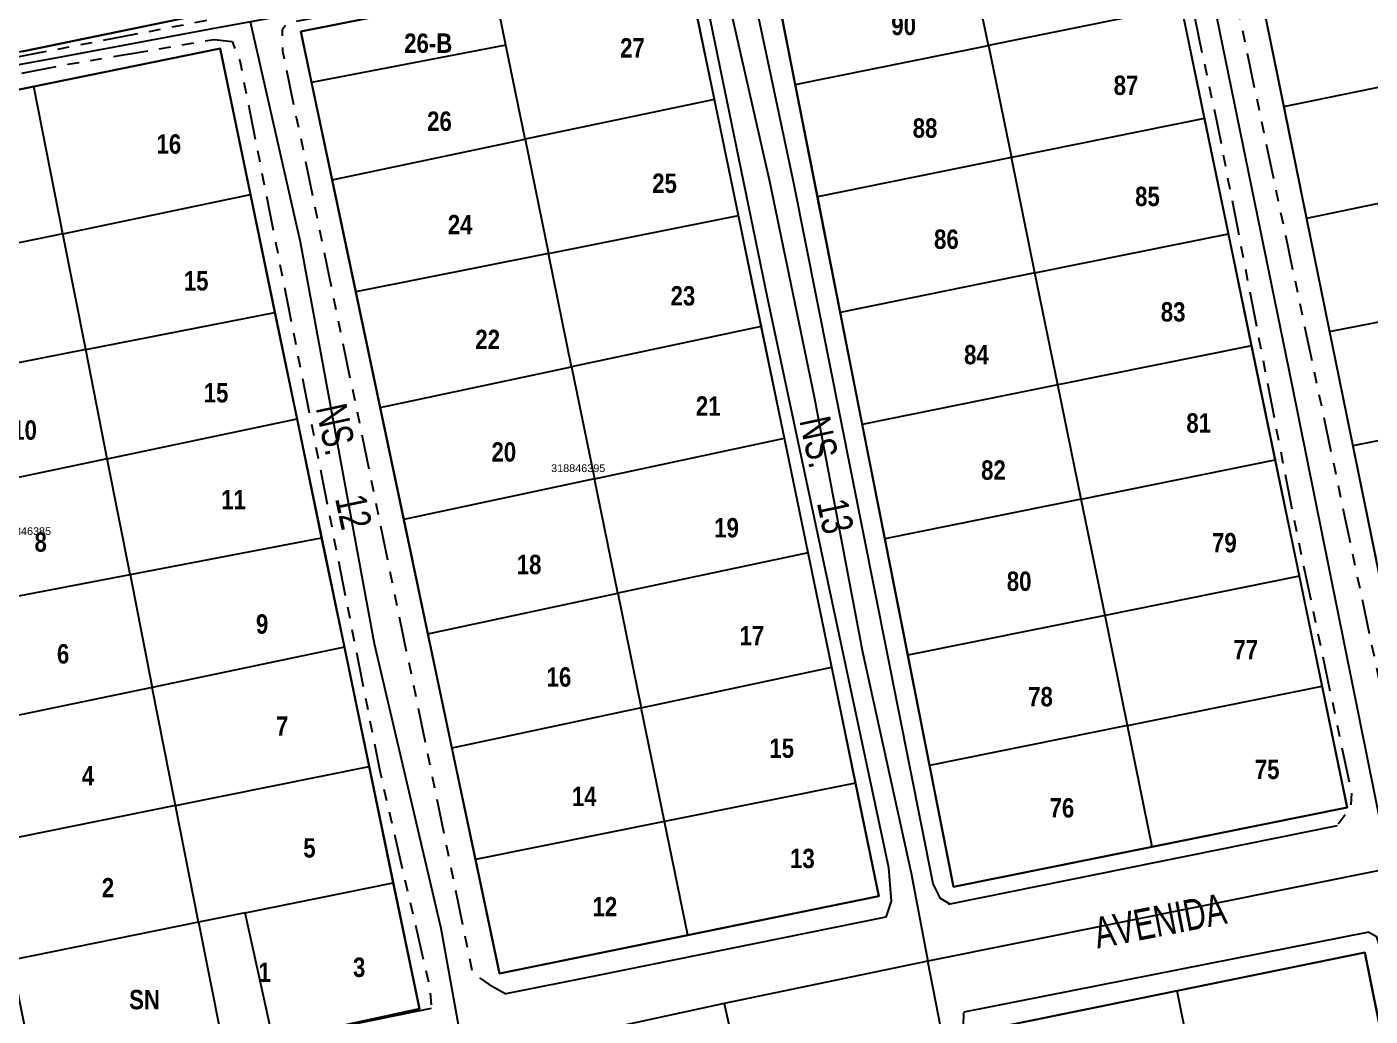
# Model space of a CAD drawing. Extents: x 205316 to 208372, y 4848714 to 4853250.
# Drawn here: x 206310.3 to 206483.6, y 4852808.3 to 4852935.9 of the extents above; entities that cross this region are included whole.
import ezdxf
from ezdxf.enums import TextEntityAlignment as Align

# ---------------------------------------------------------------- set-up
doc = ezdxf.new("R2010")
doc.units = 0
doc.header["$LTSCALE"] = 1.5
doc.header["$MEASUREMENT"] = 0
doc.linetypes.add('TRACO_25', pattern=[8, 3, -1, 1, -1, 1, -1])
for name, color, linetype in [('CD-MALHA-LOTES', 40, 'CONTINUOUS'), ('CD_TXT_QUADRA', 7, 'CONTINUOUS'), ('RU-QUADRAS', 6, 'CONTINUOUS'), ('SV-EIXO-RUA-N-PAV', 6, 'CONTINUOUS'), ('SV-EIXO-RUA-PAV', 20, 'CONTINUOUS'), ('SV-RUA-NAO-PAV-S-GUIA-C-GUIA', 7, 'CONTINUOUS'), ('SV-RUA-PAVIM-S-GUIA-C-GUIA', 7, 'CONTINUOUS'), ('SV-TXT-RUA-N-PAV-S-GUIA-C-GUIA', 7, 'CONTINUOUS'), ('SV-TXT-RUA-PAV-S-GUIA-C-GUIA', 7, 'CONTINUOUS'), ('Th_NmrPort', 7, 'CONTINUOUS')]:
    doc.layers.add(name, color=color, linetype=linetype)
doc.styles.add('ARIAL', font='arial.ttf')
doc.styles.add('ROMANS', font='arial.ttf', dxfattribs={"height": 0.2})
doc.styles.get("Standard").update_dxf_attribs({"font": 'swisscbo.ttf'})

msp = doc.modelspace()

# ---------------------------------------------------------------- linework, layer by layer
at = {"layer": 'CD-MALHA-LOTES', "linetype": 'Continuous'}
for p, q in [((206434.34, 4852933.54), (206431.39, 4852947.98)), ((206399, 4852926.58), (206395.15, 4852945.2)), ((206406.5, 4852943.32), (206409.42, 4852928.5)), ((206370.73, 4852940.34), (206345.66, 4852935.35)), ((206372.11, 4852933.59), (206370.73, 4852940.34)), ((206469.45, 4852940.34), (206472.44, 4852925.66)), ((206459.23, 4852938.57), (206434.34, 4852933.54)), ((206462.22, 4852924.13), (206459.23, 4852938.57)), ((206309.76, 4852932.78), (206334.58, 4852937.87)), ((206345.66, 4852935.35), (206347.05, 4852928.75)), ((206372.11, 4852933.59), (206347.05, 4852928.75)), ((206374.59, 4852921.45), (206372.11, 4852933.59)), ((206409.42, 4852928.5), (206434.34, 4852933.54)), ((206434.34, 4852933.54), (206437.3, 4852919.09)), ((206335.27, 4852933.16), (206311.23, 4852928.25)), ((206339.18, 4852914.3), (206335.27, 4852933.16)), ((206472.44, 4852925.66), (206497.21, 4852930.77)), ((206311.23, 4852928.25), (206286.56, 4852923.21)), ((206314.97, 4852909.26), (206311.23, 4852928.25)), ((206347.05, 4852928.75), (206349.7, 4852916.21)), ((206409.42, 4852928.5), (206412.28, 4852914.03)), ((206399, 4852926.58), (206374.59, 4852921.45)), ((206402.09, 4852911.59), (206399, 4852926.58)), ((206472.44, 4852925.66), (206475.37, 4852911.24)), ((206462.22, 4852924.13), (206437.3, 4852919.09)), ((206465.3, 4852909.24), (206462.22, 4852924.13)), ((206349.7, 4852916.21), (206374.59, 4852921.45)), ((206374.59, 4852921.45), (206377.6, 4852906.72)), ((206437.3, 4852919.09), (206412.28, 4852914.03)), ((206440.34, 4852904.2), (206437.3, 4852919.09)), ((206349.7, 4852916.21), (206352.74, 4852901.77)), ((206500.16, 4852916.35), (206475.37, 4852911.24)), ((206314.97, 4852909.26), (206339.18, 4852914.3)), ((206342.33, 4852899.09), (206339.18, 4852914.3)), ((206412.28, 4852914.03), (206415.22, 4852899.11)), ((206377.6, 4852906.72), (206402.09, 4852911.59)), ((206405.04, 4852897.31), (206402.09, 4852911.59)), ((206475.37, 4852911.24), (206478.35, 4852896.63)), ((206314.97, 4852909.26), (206290.42, 4852904.14)), ((206317.92, 4852894.31), (206314.97, 4852909.26)), ((206440.34, 4852904.2), (206465.3, 4852909.24)), ((206468.29, 4852894.81), (206465.3, 4852909.24)), ((206377.6, 4852906.72), (206352.74, 4852901.77)), ((206380.59, 4852892.1), (206377.6, 4852906.72)), ((206440.34, 4852904.2), (206415.22, 4852899.11)), ((206443.3, 4852889.75), (206440.34, 4852904.2)), ((206352.74, 4852901.77), (206355.89, 4852886.83)), ((206478.35, 4852896.63), (206503.18, 4852901.53)), ((206317.92, 4852894.31), (206342.33, 4852899.09)), ((206345.18, 4852885.36), (206342.33, 4852899.09)), ((206415.22, 4852899.11), (206418.07, 4852884.65)), ((206405.04, 4852897.31), (206380.59, 4852892.1)), ((206408.03, 4852882.87), (206405.04, 4852897.31)), ((206478.35, 4852896.63), (206481.35, 4852881.9)), ((206317.92, 4852894.31), (206293.38, 4852889.5)), ((206320.7, 4852880.21), (206317.92, 4852894.31)), ((206468.29, 4852894.81), (206443.3, 4852889.75)), ((206471.34, 4852880.07), (206468.29, 4852894.81)), ((206355.89, 4852886.83), (206380.59, 4852892.1)), ((206380.59, 4852892.1), (206383.54, 4852877.65)), ((206443.3, 4852889.75), (206418.07, 4852884.65)), ((206446.31, 4852875.01), (206443.3, 4852889.75)), ((206355.89, 4852886.83), (206358.93, 4852872.4)), ((206506.19, 4852886.8), (206481.35, 4852881.9)), ((206320.7, 4852880.21), (206345.18, 4852885.36)), ((206348.35, 4852870.03), (206345.18, 4852885.36)), ((206418.07, 4852884.65), (206420.98, 4852869.89)), ((206383.54, 4852877.65), (206408.03, 4852882.87)), ((206411.08, 4852868.11), (206408.03, 4852882.87)), ((206481.35, 4852881.9), (206484.35, 4852867.19)), ((206320.7, 4852880.21), (206296.29, 4852875.08)), ((206323.64, 4852865.3), (206320.7, 4852880.21)), ((206446.31, 4852875.01), (206471.34, 4852880.07)), ((206474.45, 4852865.09), (206471.34, 4852880.07)), ((206383.54, 4852877.65), (206358.93, 4852872.4)), ((206386.55, 4852862.88), (206383.54, 4852877.65)), ((206446.31, 4852875.01), (206420.98, 4852869.89)), ((206449.38, 4852860.02), (206446.31, 4852875.01)), ((206358.93, 4852872.4), (206362.04, 4852857.66)), ((206323.64, 4852865.3), (206348.35, 4852870.03)), ((206351.28, 4852855.91), (206348.35, 4852870.03)), ((206420.98, 4852869.89), (206423.94, 4852854.88)), ((206411.08, 4852868.11), (206386.55, 4852862.88)), ((206414.13, 4852853.34), (206411.08, 4852868.11)), ((206299.21, 4852860.62), (206323.64, 4852865.3)), ((206323.64, 4852865.3), (206326.51, 4852850.74)), ((206474.45, 4852865.09), (206449.38, 4852860.02)), ((206477.38, 4852850.91), (206474.45, 4852865.09)), ((206362.04, 4852857.66), (206386.55, 4852862.88)), ((206386.55, 4852862.88), (206389.57, 4852848.1)), ((206449.38, 4852860.02), (206423.94, 4852854.88)), ((206452.28, 4852845.83), (206449.38, 4852860.02)), ((206362.04, 4852857.66), (206365.15, 4852842.9)), ((206351.28, 4852855.91), (206326.51, 4852850.74)), ((206354.46, 4852840.55), (206351.28, 4852855.91)), ((206423.94, 4852854.88), (206426.74, 4852840.67)), ((206389.57, 4852848.1), (206414.13, 4852853.34)), ((206417.22, 4852838.38), (206414.13, 4852853.34)), ((206326.51, 4852850.74), (206302.24, 4852845.68)), ((206329.51, 4852835.5), (206326.51, 4852850.74)), ((206452.28, 4852845.83), (206477.38, 4852850.91)), ((206480.63, 4852835.24), (206477.38, 4852850.91)), ((206389.57, 4852848.1), (206365.15, 4852842.9)), ((206392.57, 4852833.43), (206389.57, 4852848.1)), ((206452.28, 4852845.83), (206426.74, 4852840.67)), ((206455.48, 4852830.18), (206452.28, 4852845.83)), ((206365.15, 4852842.9), (206368.18, 4852828.52)), ((206329.51, 4852835.5), (206354.46, 4852840.55)), ((206357.58, 4852825.52), (206354.46, 4852840.55)), ((206426.74, 4852840.67), (206429.83, 4852825.02)), ((206417.22, 4852838.38), (206392.57, 4852833.43)), ((206420.23, 4852823.8), (206417.22, 4852838.38)), ((206329.51, 4852835.5), (206305.29, 4852830.59)), ((206332.48, 4852820.44), (206329.51, 4852835.5)), ((206455.48, 4852830.18), (206480.63, 4852835.24)), ((206392.57, 4852833.43), (206368.18, 4852828.52)), ((206395.56, 4852818.78), (206392.57, 4852833.43)), ((206429.83, 4852825.02), (206455.48, 4852830.18)), ((206368.18, 4852828.52), (206371.27, 4852813.84)), ((206338.5, 4852821.66), (206357.58, 4852825.52)), ((206360.95, 4852809.26), (206357.58, 4852825.52)), ((206395.56, 4852818.78), (206420.23, 4852823.8)), ((206338.5, 4852821.66), (206332.48, 4852820.44)), ((206341.68, 4852807.19), (206338.5, 4852821.66)), ((206332.48, 4852820.44), (206308.33, 4852815.55)), ((206332.48, 4852820.44), (206335.33, 4852805.95)), ((206371.27, 4852813.84), (206395.56, 4852818.78)), ((206482.88, 4852816.53), (206458.68, 4852811.58)), ((206485.81, 4852802.02), (206482.88, 4852816.53)), ((206458.68, 4852811.58), (206432.72, 4852806.28)), ((206461.68, 4852796.85), (206458.68, 4852811.58)), ((206342.13, 4852805.19), (206360.95, 4852809.26))]:
    msp.add_line(p, q, dxfattribs=at)
at = {"layer": 'RU-QUADRAS', "linetype": 'Continuous'}
for points in [[(206436.89, 4853085.62), (206502.04, 4853089.01), (206503.03, 4853084.12), (206493.29, 4853083.38), (206539.54, 4852847.86), (206490.27, 4852838.1), (206442.94, 4853070.49), (206441.65, 4853070.42), (206439.78, 4853080.8), (206437.75, 4853080.37)], [(206379.03, 4853082.62), (206436.89, 4853085.62), (206437.75, 4853080.37), (206430.19, 4853078.76), (206480.63, 4852835.24), (206429.83, 4852825.02)], [(206257.21, 4853069.17), (206306.59, 4853077.18), (206334.58, 4852937.87), (206285.16, 4852927.74)], [(206345.66, 4852935.35), (206395.15, 4852945.2), (206420.23, 4852823.8), (206371.27, 4852813.84)], [(206286.56, 4852923.21), (206335.27, 4852933.16), (206360.95, 4852809.26), (206342.13, 4852805.19), (206341.69, 4852807.19), (206311.22, 4852801.24)], [(206432.72, 4852806.28), (206482.88, 4852816.53), (206518.58, 4852639.85), (206469.7, 4852629.95)]]:
    msp.add_lwpolyline(points, close=True, dxfattribs=at)
at = {"layer": 'SV-EIXO-RUA-N-PAV', "flags": 128}
for points in [[(206434.47, 4853076.55), (206446.53, 4853020.27), (206463.82, 4852937.06), (206473.47, 4852889.82), (206486.07, 4852827.37), (206488.39, 4852814.13), (206499.47, 4852761.48), (206506.4, 4852726.15), (206514.99, 4852682.64), (206524.36, 4852636.11), (206533, 4852597.15), (206533.61, 4852594.1), (206534.71, 4852588.62), (206537.64, 4852574.4), (206538.99, 4852567.51)], [(206398.94, 4852948.22), (206388.75, 4852946.45), (206369.49, 4852942.7), (206354.66, 4852939.63), (206343.75, 4852937.41), (206339.19, 4852936.58), (206334.21, 4852935.71), (206315.41, 4852932.17), (206298.42, 4852929.06), (206285.48, 4852926.35), (206279.03, 4852925.28)], [(206399.83, 4852943.7), (206406.09, 4852916.03), (206411.85, 4852888.23), (206418.11, 4852855.3), (206424.37, 4852826.76), (206426.54, 4852815.4)], [(206366.82, 4852802.68), (206363.77, 4852819.64), (206355.16, 4852856.36), (206345.63, 4852908.17), (206339.19, 4852936.58)], [(206476.97, 4852567.51), (206473.39, 4852582.06), (206472.12, 4852588.84), (206465.5, 4852620.55), (206464.94, 4852623.45), (206462.9, 4852633.63), (206462.27, 4852636.71), (206456.35, 4852665.25), (206449.35, 4852699.59), (206447.77, 4852707.06), (206447.19, 4852709.82), (206438.64, 4852754.94), (206437.5, 4852760.18), (206435.59, 4852768.88), (206426.54, 4852815.4)], [(206400.26, 4852809.94), (206404.8, 4852789.44), (206402.51, 4852787.47), (206379.24, 4852782.68)]]:
    msp.add_lwpolyline(points, dxfattribs=at)
at = {"layer": 'SV-EIXO-RUA-PAV', "flags": 128}
msp.add_lwpolyline([(206955.6, 4852922.42), (206905.09, 4852911.4), (206845.02, 4852899.84), (206818.08, 4852894.68), (206796.98, 4852890.24), (206746.7, 4852880.04), (206697.45, 4852869.88), (206666.25, 4852863.42), (206606.01, 4852851.19), (206545.66, 4852839.26), (206486.07, 4852827.37), (206426.54, 4852815.4), (206400.26, 4852809.94), (206366.82, 4852802.68), (206326.08, 4852793.88), (206316.76, 4852792.55), (206309.87, 4852792.68)], dxfattribs=at)
at = {"layer": 'SV-RUA-NAO-PAV-S-GUIA-C-GUIA', "linetype": 'TRACO_25'}
msp.add_line((206284.88, 4852927.35), (206333.54, 4852936.81), dxfattribs=at)
at = {"layer": 'SV-RUA-NAO-PAV-S-GUIA-C-GUIA', "linetype": 'TRACO_25', "flags": 128}
for points in [[(206489.54, 4852834.87), (206487.61, 4852836.7), (206486.98, 4852841.1), (206467.02, 4852935.97), (206456.09, 4852989.62), (206448.27, 4853027.99), (206437.55, 4853077.73), (206435.19, 4853077.34), (206432.87, 4853076.45), (206432.78, 4853073.87), (206449.68, 4852989.92), (206463.93, 4852923.02), (206473.62, 4852872.97), (206481.16, 4852837.11), (206481.08, 4852835.36), (206479.32, 4852832.89)], [(206396.61, 4852946.01), (206395.22, 4852946.21), (206391.83, 4852946.01), (206343.9, 4852936.38), (206343.26, 4852935.57), (206343.31, 4852932.86), (206364.31, 4852830.96), (206367.8, 4852813.85), (206369.95, 4852812.41), (206372.1, 4852811.21)], [(206309.34, 4852799.48), (206307.59, 4852801.19), (206304.61, 4852818.44), (206290.96, 4852880.77), (206282.02, 4852922.75), (206282.5, 4852924.17), (206287.58, 4852925.66), (206315.61, 4852931.11), (206334.5, 4852934.33), (206336.82, 4852934.07), (206337.78, 4852931.6), (206355.89, 4852839.74), (206362.33, 4852811.86), (206362.48, 4852809.3)], [(206483.42, 4852819.17), (206484.34, 4852818.65), (206484.97, 4852816.81), (206519.84, 4852644.61), (206520.61, 4852641.49), (206520.38, 4852639.47), (206518.83, 4852637.91), (206470.88, 4852627.68), (206469.33, 4852627.73), (206467.99, 4852628.3), (206466.95, 4852631), (206431.21, 4852804.89), (206431.12, 4852807.07), (206431.16, 4852808.81)]]:
    msp.add_lwpolyline(points, dxfattribs=at)
at = {"layer": 'SV-RUA-PAVIM-S-GUIA-C-GUIA', "flags": 128}
for points in [[(206429.34, 4852822.83), (206428.18, 4852823.5), (206427.21, 4852825.4), (206409.27, 4852915.55), (206394.75, 4852984.16), (206377.2, 4853068.62), (206375.18, 4853078.7)], [(206421.15, 4852821.09), (206421.86, 4852823.15), (206421.48, 4852827.44), (206405.88, 4852900.83), (206396.61, 4852946.01)], [(206479.32, 4852832.89), (206429.15, 4852822.72)], [(206421.11, 4852821.09), (206383.74, 4852813.51), (206372.1, 4852811.21)], [(206483.42, 4852819.17), (206431.16, 4852808.83)], [(206362.48, 4852809.3), (206324.51, 4852801.55), (206316.86, 4852799.83), (206313.77, 4852799.28), (206309.34, 4852799.48)]]:
    msp.add_lwpolyline(points, dxfattribs=at)

# ---------------------------------------------------------------- texts
at = {"layer": 'CD_TXT_QUADRA', "color": 7, "linetype": 'Continuous', "style": 'ROMANS'}
for s, p in [('318846395', (206381.44, 4852879.01)), ('318846385', (206309.96, 4852870.89))]:
    msp.add_text(s, height=1, dxfattribs=at).set_placement(p, align=Align.MIDDLE)
at = {"layer": 'SV-TXT-RUA-N-PAV-S-GUIA-C-GUIA', "style": 'ARIAL', "width": 0.7}
for s, p in [('ALAMEDA                                                                                                                      NS.     12', (206317.03, 4853030.5)), ('ALAMEDA                                                                                                                  NS.    13', (206380.3, 4853024.62))]:
    msp.add_text(s, height=4, rotation=282, dxfattribs=at).set_placement(p)
at = {"layer": 'SV-TXT-RUA-PAV-S-GUIA-C-GUIA', "style": 'ARIAL', "width": 0.7}
msp.add_text('     AVENIDA ', height=4, rotation=11, dxfattribs=at).set_placement((206443.07, 4852815.99))
at = {"layer": 'Th_NmrPort', "color": 1}
for s, p in [('90', (206421.82, 4852936.13)), ('26-B', (206358.99, 4852933.84)), ('27', (206386.84, 4852933.24)), ('87', (206450.5, 4852928.41)), ('26', (206361.95, 4852923.77)), ('88', (206424.58, 4852922.89)), ('16', (206327.05, 4852920.83)), ('25', (206390.98, 4852915.77)), ('85', (206453.26, 4852914.07)), ('24', (206364.62, 4852910.43)), ('86', (206427.33, 4852908.55)), ('15', (206330.57, 4852903.18)), ('23', (206393.35, 4852901.25)), ('83', (206456.57, 4852899.18)), ('22', (206368.17, 4852895.62)), ('84', (206431.2, 4852893.66)), ('15', (206333.14, 4852888.74)), ('21', (206396.61, 4852887.03)), ('10', (206308.44, 4852883.93)), ('81', (206459.87, 4852884.84)), ('20', (206370.25, 4852881.11)), ('82', (206433.4, 4852878.77)), ('11', (206335.39, 4852874.95)), ('19', (206398.98, 4852871.33)), ('8', (206311.32, 4852869.49)), ('79', (206463.18, 4852869.4)), ('18', (206373.51, 4852866.59)), ('80', (206436.71, 4852864.43)), ('9', (206339.88, 4852858.91)), ('17', (206402.24, 4852857.41)), ('6', (206314.21, 4852855.06)), ('77', (206465.94, 4852855.61)), ('16', (206377.36, 4852852.08)), ('78', (206439.47, 4852849.54)), ('7', (206342.45, 4852845.75)), ('15', (206406.09, 4852842.89)), ('75', (206468.7, 4852840.16)), ('4', (206317.42, 4852839.33)), ('14', (206380.62, 4852836.67)), ('76', (206442.23, 4852835.2)), ('5', (206345.98, 4852830.03)), ('13', (206408.76, 4852828.67)), ('2', (206319.99, 4852824.9)), ('12', (206383.28, 4852822.45)), ('3', (206352.39, 4852814.63)), ('1', (206340.2, 4852813.99)), ('SN', (206323.52, 4852810.46))]:
    msp.add_text(s, height=2.5, dxfattribs=at).set_placement(p, align=Align.MIDDLE_LEFT)

doc.saveas('drawing.dxf')
